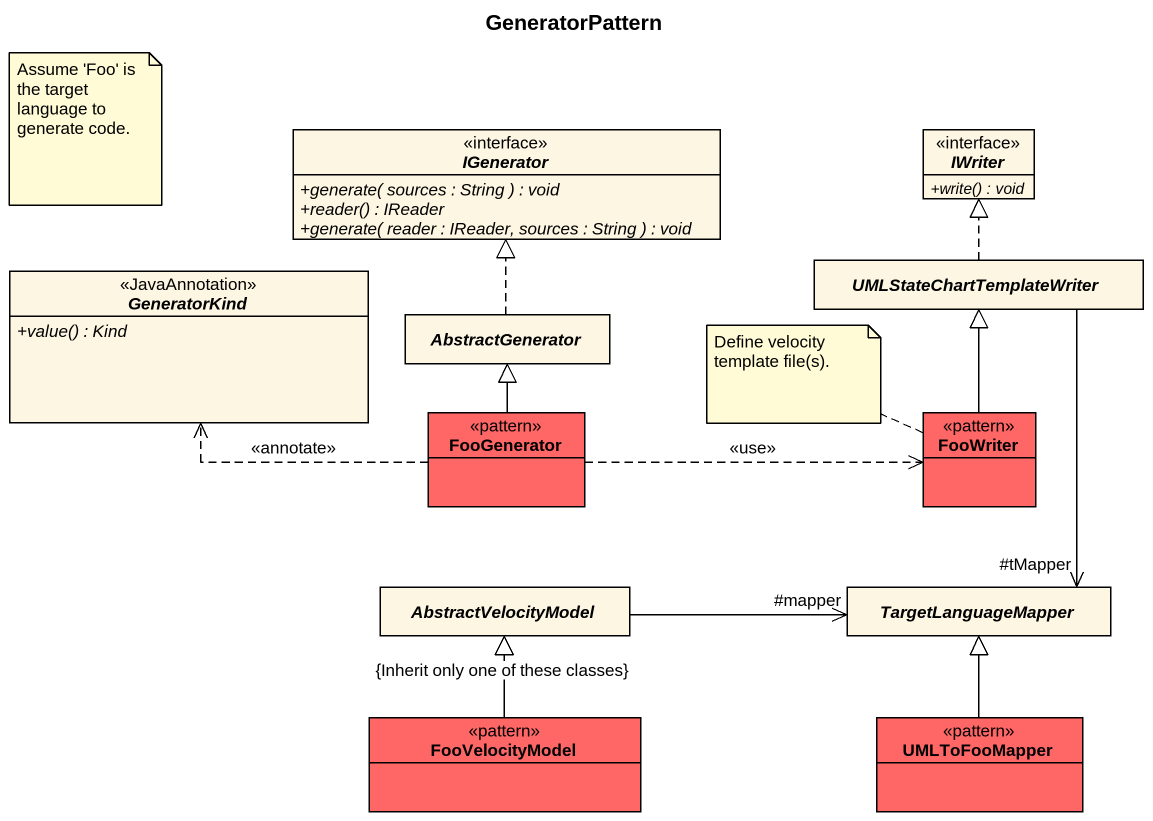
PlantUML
@startuml
title GeneratorPattern
hide circle
hide empty members
skinparam classAttributeIconSize 0
interface IGenerator {
  {abstract} +generate( sources : String ) : void
  {abstract} +reader() : IReader
  {abstract} +generate( reader : IReader, sources : String ) : void
}
interface IWriter {
  {abstract} +write() : void
}
interface GeneratorKind <<JavaAnnotation>> {
  {abstract} +value() : Kind
}
abstract class UMLStateChartTemplateWriter
abstract class AbstractGenerator
class FooGenerator <<pattern>> #FF6666
class FooWriter <<pattern>> #FF6666
abstract class AbstractVelocityModel
abstract class TargetLanguageMapper
class FooVelocityModel <<pattern>> #FF6666
class UMLToFooMapper <<pattern>> #FF6666
UMLStateChartTemplateWriter .up.|> IWriter
AbstractGenerator .up.|> IGenerator
FooGenerator .left.> GeneratorKind : <<annotate>>
FooGenerator -up-|> AbstractGenerator
FooGenerator .right.> FooWriter : <<use>>
FooWriter -up-|> UMLStateChartTemplateWriter
TargetLanguageMapper "#tMapper" <-up- UMLStateChartTemplateWriter
TargetLanguageMapper "#mapper" <-left- AbstractVelocityModel
FooVelocityModel -up-|> AbstractVelocityModel : {Inherit only one of these classes}
UMLToFooMapper -up-|> TargetLanguageMapper
note as N1
  Assume 'Foo' is the target language to generate code.
end note
note left of FooWriter : Define velocity template file(s).
@enduml
